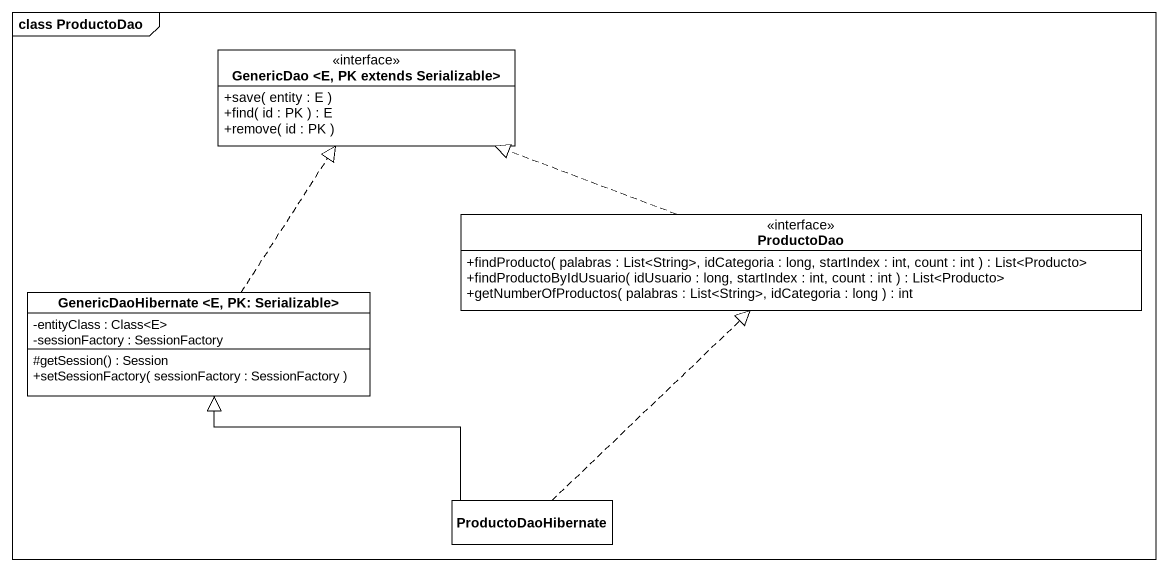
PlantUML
@startuml
mainframe class ProductoDao
hide circle
hide empty members
skinparam classAttributeIconSize 0
interface "GenericDao <E, PK extends Serializable>" as GenericDao_E_PK_extends <<interface>> {
  +save( entity : E )
  +find( id : PK ) : E
  +remove( id : PK )
}
interface ProductoDao <<interface>> {
  +findProducto( palabras : List<String>, idCategoria : long, startIndex : int, count : int ) : List<Producto>
  +findProductoByIdUsuario( idUsuario : long, startIndex : int, count : int ) : List<Producto>
  +getNumberOfProductos( palabras : List<String>, idCategoria : long ) : int
}
class "GenericDaoHibernate <E, PK: Serializable>" as GenericDaoHibernate_E_PK {
  -entityClass : Class<E>
  -sessionFactory : SessionFactory
  #getSession() : Session
  +setSessionFactory( sessionFactory : SessionFactory )
}
class ProductoDaoHibernate
ProductoDao .left.|> GenericDao_E_PK_extends
GenericDaoHibernate_E_PK .up.|> GenericDao_E_PK_extends
ProductoDaoHibernate .up.|> ProductoDao
ProductoDaoHibernate -left-|> GenericDaoHibernate_E_PK
@enduml
